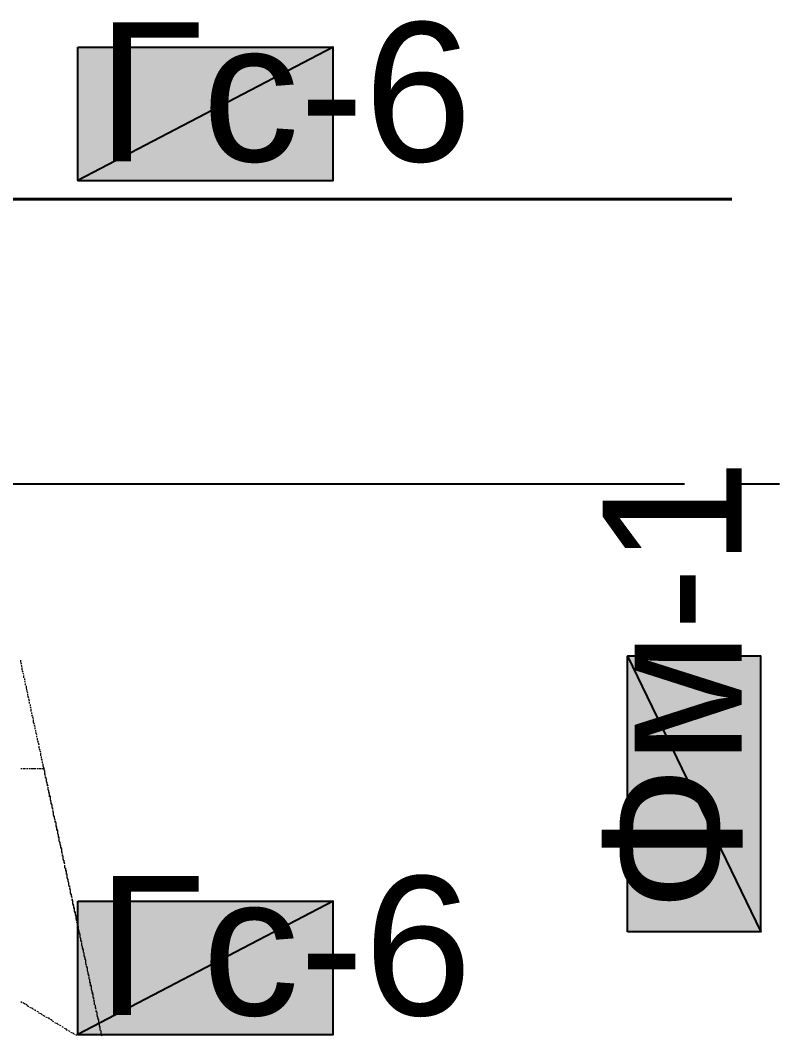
# Model space of a CAD drawing. Extents: x 8 to 21351, y 0 to 420.
# Drawn here: x 15732.59 to 15752.46, y 354.45 to 381.2 of the extents above; entities that cross this region are included whole.
import ezdxf

# ---------------------------------------------------------------- set-up
doc = ezdxf.new("R2010")
doc.units = 0
doc.styles.add('TEYPDFCAD_TEXT', font='arial.ttf')

msp = doc.modelspace()

# ---------------------------------------------------------------- hatches: boundary and pattern name
at = {"true_color": 0xffffff}
h = msp.add_hatch(color=0, dxfattribs=at)
h.paths.add_polyline_path([(15734.101, 380.492), (15740.832, 380.492), (15734.101, 376.978)])
h.paths.add_polyline_path([(15740.832, 380.492), (15734.101, 376.978), (15740.832, 376.978)])
h = msp.add_hatch(color=0, dxfattribs=at)
h.paths.add_polyline_path([(15748.579, 357.187), (15748.579, 364.448), (15752.093, 357.187)])
h.paths.add_polyline_path([(15748.579, 364.448), (15752.093, 357.187), (15752.093, 364.448)])
h = msp.add_hatch(color=0, dxfattribs=at)
h.paths.add_polyline_path([(15734.101, 357.992), (15740.832, 357.992), (15734.101, 354.478)])
h.paths.add_polyline_path([(15740.832, 357.992), (15734.101, 354.478), (15740.832, 354.478)])

# ---------------------------------------------------------------- linework, layer by layer
at = {"color": 0, "lineweight": 0, "true_color": 0xffffff}
for p, q in [((15734.101, 376.978), (15740.832, 376.978)), ((15752.093, 357.187), (15752.093, 364.448)), ((15734.101, 354.478), (15740.832, 354.478))]:
    msp.add_line(p, q, dxfattribs=at)
at = {"color": 7, "lineweight": 40}
msp.add_line((15751.331, 376.491), (15723.836, 376.491), dxfattribs=at)
at = {"color": 7, "lineweight": 25}
for p, q in [((15750.082, 368.977), (15730.08, 368.977)), ((15752.58, 368.977), (15751.585, 368.977))]:
    msp.add_line(p, q, dxfattribs=at)
at = {"color": 7, "lineweight": 5}
for p, q in [((15732.599, 364.299), (15732.599, 364.342)), ((15732.62, 364.236), (15732.599, 364.278)), ((15732.641, 364.151), (15732.62, 364.215)), ((15732.641, 364.088), (15732.641, 364.13)), ((15732.662, 364.024), (15732.641, 364.067)), ((15732.683, 363.961), (15732.662, 364.003)), ((15732.683, 363.876), (15732.683, 363.94)), ((15732.704, 363.813), (15732.704, 363.855)), ((15732.726, 363.749), (15732.704, 363.791)), ((15732.726, 363.686), (15732.726, 363.728)), ((15732.747, 363.601), (15732.747, 363.664)), ((15732.768, 363.538), (15732.747, 363.601)), ((15732.789, 363.474), (15732.768, 363.516)), ((15732.789, 363.41), (15732.789, 363.453)), ((15732.81, 363.347), (15732.789, 363.389)), ((15732.831, 363.262), (15732.81, 363.326)), ((15732.831, 363.199), (15732.831, 363.241)), ((15732.853, 363.135), (15732.853, 363.178)), ((15732.874, 363.072), (15732.853, 363.114)), ((15732.874, 362.987), (15732.874, 363.051)), ((15732.895, 362.924), (15732.895, 362.966)), ((15732.916, 362.86), (15732.895, 362.902)), ((15732.937, 362.797), (15732.916, 362.839)), ((15732.937, 362.712), (15732.937, 362.776)), ((15732.958, 362.649), (15732.937, 362.712)), ((15732.98, 362.585), (15732.958, 362.627)), ((15732.98, 362.521), (15732.98, 362.564)), ((15733.001, 362.458), (15733.001, 362.5)), ((15733.022, 362.373), (15733.001, 362.437)), ((15733.022, 362.31), (15733.022, 362.352)), ((15733.043, 362.246), (15733.043, 362.289)), ((15733.064, 362.183), (15733.043, 362.225)), ((15733.085, 362.098), (15733.064, 362.162)), ((15733.085, 362.035), (15733.085, 362.077)), ((15733.107, 361.971), (15733.085, 362.014)), ((15733.128, 361.908), (15733.107, 361.95)), ((15733.128, 361.823), (15733.128, 361.887)), ((15733.149, 361.76), (15733.149, 361.802)), ((15732.599, 361.484), (15732.641, 361.484)), ((15732.662, 361.484), (15732.726, 361.484)), ((15732.747, 361.484), (15732.789, 361.484)), ((15732.81, 361.484), (15732.853, 361.484)), ((15732.874, 361.484), (15732.937, 361.484)), ((15732.937, 361.484), (15733.001, 361.484)), ((15733.022, 361.484), (15733.064, 361.484)), ((15733.085, 361.484), (15733.128, 361.484)), ((15733.17, 361.696), (15733.149, 361.738)), ((15733.149, 361.484), (15733.212, 361.484)), ((15733.17, 361.632), (15733.17, 361.675)), ((15733.191, 361.548), (15733.191, 361.611)), ((15733.212, 361.484), (15733.191, 361.548)), ((15733.212, 361.442), (15733.212, 361.484)), ((15733.234, 361.421), (15733.212, 361.463)), ((15733.234, 361.378), (15733.234, 361.421)), ((15733.234, 361.357), (15733.234, 361.4)), ((15733.255, 361.294), (15733.234, 361.357)), ((15733.255, 361.294), (15733.234, 361.336)), ((15733.276, 361.209), (15733.255, 361.273)), ((15733.255, 361.23), (15733.255, 361.273)), ((15733.276, 361.167), (15733.276, 361.209)), ((15733.276, 361.146), (15733.276, 361.188)), ((15733.297, 361.103), (15733.276, 361.146)), ((15733.297, 361.082), (15733.297, 361.125)), ((15733.318, 361.019), (15733.297, 361.082)), ((15733.318, 361.019), (15733.297, 361.061)), ((15733.318, 360.934), (15733.318, 360.997)), ((15733.318, 360.955), (15733.318, 360.997)), ((15733.339, 360.892), (15733.318, 360.934)), ((15733.339, 360.87), (15733.339, 360.913)), ((15733.361, 360.828), (15733.339, 360.87)), ((15733.361, 360.807), (15733.339, 360.849)), ((15733.361, 360.743), (15733.361, 360.807)), ((15733.382, 360.743), (15733.361, 360.786)), ((15733.382, 360.68), (15733.382, 360.743)), ((15733.382, 360.659), (15733.382, 360.722)), ((15733.403, 360.595), (15733.382, 360.659)), ((15733.403, 360.616), (15733.382, 360.659)), ((15733.403, 360.553), (15733.403, 360.595)), ((15733.424, 360.532), (15733.403, 360.574)), ((15733.424, 360.49), (15733.424, 360.532)), ((15733.424, 360.468), (15733.424, 360.511)), ((15733.445, 360.405), (15733.424, 360.468)), ((15733.445, 360.405), (15733.445, 360.447)), ((15733.466, 360.32), (15733.445, 360.384)), ((15733.466, 360.341), (15733.445, 360.384)), ((15733.466, 360.278), (15733.466, 360.32)), ((15733.466, 360.257), (15733.466, 360.299)), ((15733.488, 360.214), (15733.466, 360.257)), ((15733.488, 360.193), (15733.488, 360.235)), ((15733.509, 360.13), (15733.488, 360.193)), ((15733.509, 360.13), (15733.488, 360.172)), ((15733.53, 360.045), (15733.509, 360.108)), ((15733.509, 360.066), (15733.509, 360.108)), ((15733.53, 360.003), (15733.53, 360.045)), ((15733.53, 359.981), (15733.53, 360.024)), ((15733.551, 359.939), (15733.53, 359.981)), ((15733.551, 359.918), (15733.53, 359.96)), ((15733.551, 359.854), (15733.551, 359.918)), ((15733.572, 359.854), (15733.551, 359.897)), ((15733.572, 359.791), (15733.572, 359.854)), ((15733.572, 359.77), (15733.572, 359.833)), ((15733.593, 359.728), (15733.572, 359.77)), ((15733.593, 359.706), (15733.593, 359.749)), ((15733.615, 359.664), (15733.593, 359.706)), ((15733.615, 359.643), (15733.593, 359.685)), ((15733.615, 359.579), (15733.615, 359.643)), ((15733.615, 359.579), (15733.615, 359.622)), ((15733.636, 359.516), (15733.615, 359.579)), ((15733.636, 359.495), (15733.636, 359.558)), ((15733.657, 359.431), (15733.636, 359.495)), ((15733.657, 359.452), (15733.636, 359.495)), ((15733.657, 359.389), (15733.657, 359.431)), ((15733.678, 359.368), (15733.657, 359.41)), ((15733.678, 359.325), (15733.678, 359.368)), ((15733.678, 359.304), (15733.678, 359.346)), ((15733.699, 359.241), (15733.678, 359.304)), ((15733.699, 359.241), (15733.678, 359.283)), ((15733.72, 359.156), (15733.699, 359.219)), ((15733.699, 359.177), (15733.699, 359.219)), ((15733.72, 359.114), (15733.72, 359.156)), ((15733.72, 359.092), (15733.72, 359.135)), ((15733.742, 359.05), (15733.72, 359.092)), ((15733.742, 359.029), (15733.742, 359.071)), ((15733.763, 358.966), (15733.742, 359.029)), ((15733.763, 358.966), (15733.742, 359.008)), ((15733.763, 358.881), (15733.763, 358.944)), ((15733.763, 358.902), (15733.763, 358.944)), ((15733.784, 358.839), (15733.763, 358.881)), ((15733.784, 358.817), (15733.784, 358.86)), ((15733.805, 358.775), (15733.784, 358.817)), ((15733.805, 358.754), (15733.784, 358.796)), ((15733.805, 358.69), (15733.805, 358.754)), ((15733.826, 358.69), (15733.805, 358.733)), ((15733.826, 358.627), (15733.826, 358.69)), ((15733.826, 358.606), (15733.826, 358.669)), ((15733.847, 358.542), (15733.826, 358.606)), ((15733.847, 358.563), (15733.826, 358.606)), ((15733.847, 358.5), (15733.847, 358.542)), ((15733.869, 358.479), (15733.847, 358.521)), ((15733.869, 358.436), (15733.869, 358.479)), ((15733.869, 358.415), (15733.869, 358.457)), ((15733.89, 358.352), (15733.869, 358.415)), ((15733.89, 358.352), (15733.89, 358.394)), ((15733.911, 358.267), (15733.89, 358.33)), ((15733.911, 358.288), (15733.89, 358.33)), ((15733.911, 358.225), (15733.911, 358.267)), ((15733.911, 358.204), (15733.911, 358.246)), ((15733.932, 358.161), (15733.911, 358.204)), ((15733.932, 358.14), (15733.932, 358.182)), ((15733.953, 358.077), (15733.932, 358.14)), ((15733.953, 358.077), (15733.932, 358.119)), ((15733.974, 357.992), (15733.953, 358.055)), ((15733.953, 358.013), (15733.953, 358.055)), ((15733.974, 357.949), (15733.974, 357.992)), ((15733.974, 357.928), (15733.974, 357.971)), ((15733.996, 357.886), (15733.974, 357.928)), ((15733.996, 357.865), (15733.974, 357.907)), ((15733.996, 357.801), (15733.996, 357.865)), ((15734.017, 357.801), (15733.996, 357.844)), ((15734.017, 357.738), (15734.017, 357.801)), ((15734.017, 357.717), (15734.017, 357.78)), ((15734.038, 357.674), (15734.017, 357.717)), ((15734.038, 357.653), (15734.038, 357.717)), ((15734.059, 357.611), (15734.038, 357.653)), ((15734.059, 357.59), (15734.038, 357.632)), ((15734.059, 357.547), (15734.059, 357.59)), ((15734.059, 357.526), (15734.059, 357.568)), ((15734.08, 357.463), (15734.059, 357.526)), ((15734.08, 357.463), (15734.08, 357.505)), ((15734.101, 357.378), (15734.08, 357.442)), ((15734.101, 357.399), (15734.08, 357.442)), ((15734.101, 357.336), (15734.101, 357.378)), ((15734.123, 357.315), (15734.101, 357.357)), ((15734.123, 357.272), (15734.123, 357.315)), ((15734.123, 357.251), (15734.123, 357.293)), ((15734.144, 357.187), (15734.123, 357.251)), ((15734.144, 357.187), (15734.123, 357.23)), ((15734.165, 357.103), (15734.144, 357.166)), ((15734.144, 357.124), (15734.144, 357.166)), ((15734.165, 357.06), (15734.165, 357.103)), ((15734.165, 357.039), (15734.165, 357.082)), ((15734.186, 356.997), (15734.165, 357.039)), ((15734.186, 356.976), (15734.186, 357.018)), ((15734.207, 356.912), (15734.186, 356.976)), ((15734.207, 356.912), (15734.186, 356.955)), ((15734.207, 356.828), (15734.207, 356.891)), ((15734.207, 356.849), (15734.207, 356.891)), ((15734.228, 356.785), (15734.207, 356.828)), ((15734.228, 356.764), (15734.228, 356.807)), ((15734.25, 356.722), (15734.228, 356.764)), ((15734.25, 356.701), (15734.228, 356.743)), ((15734.25, 356.637), (15734.25, 356.701)), ((15734.25, 356.637), (15734.25, 356.68)), ((15734.271, 356.574), (15734.271, 356.637)), ((15734.271, 356.553), (15734.271, 356.616)), ((15734.292, 356.489), (15734.271, 356.553)), ((15734.292, 356.51), (15734.271, 356.553)), ((15734.292, 356.447), (15734.292, 356.489)), ((15734.313, 356.425), (15734.292, 356.468)), ((15734.313, 356.383), (15734.313, 356.425)), ((15734.313, 356.362), (15734.313, 356.404)), ((15734.334, 356.298), (15734.313, 356.362)), ((15734.334, 356.298), (15734.313, 356.341)), ((15734.355, 356.214), (15734.334, 356.277)), ((15734.355, 356.235), (15734.334, 356.277)), ((15734.355, 356.171), (15734.355, 356.214)), ((15734.355, 356.15), (15734.355, 356.193)), ((15734.377, 356.108), (15734.355, 356.15)), ((15734.377, 356.087), (15734.377, 356.129)), ((15734.398, 356.023), (15734.377, 356.087)), ((15734.398, 356.023), (15734.377, 356.066)), ((15734.398, 355.939), (15734.398, 356.002)), ((15734.398, 355.96), (15734.398, 356.002)), ((15734.419, 355.896), (15734.419, 355.939)), ((15734.419, 355.875), (15734.419, 355.918)), ((15734.44, 355.833), (15734.419, 355.875)), ((15734.44, 355.812), (15734.419, 355.854)), ((15734.44, 355.748), (15734.44, 355.812)), ((15734.461, 355.748), (15734.44, 355.791)), ((15734.461, 355.685), (15734.461, 355.748)), ((15734.461, 355.663), (15734.461, 355.727)), ((15734.482, 355.6), (15734.461, 355.663)), ((15734.482, 355.621), (15734.461, 355.663)), ((15734.504, 355.558), (15734.482, 355.6)), ((15732.599, 355.346), (15732.641, 355.325)), ((15732.662, 355.325), (15732.704, 355.282)), ((15734.504, 355.536), (15734.482, 355.579)), ((15734.504, 355.494), (15734.504, 355.536)), ((15734.504, 355.473), (15734.504, 355.515)), ((15734.525, 355.409), (15734.504, 355.473)), ((15734.525, 355.409), (15734.525, 355.452)), ((15734.546, 355.325), (15734.525, 355.388)), ((15734.546, 355.346), (15734.525, 355.388)), ((15734.546, 355.282), (15734.546, 355.325)), ((15732.726, 355.282), (15732.768, 355.261)), ((15732.768, 355.24), (15732.81, 355.219)), ((15732.831, 355.198), (15732.874, 355.177)), ((15732.895, 355.177), (15732.937, 355.134)), ((15732.958, 355.134), (15733.001, 355.113)), ((15733.022, 355.092), (15733.064, 355.071)), ((15734.546, 355.261), (15734.546, 355.304)), ((15734.567, 355.219), (15734.567, 355.261)), ((15734.567, 355.198), (15734.567, 355.24)), ((15734.588, 355.134), (15734.567, 355.198)), ((15734.588, 355.134), (15734.567, 355.177)), ((15734.609, 355.05), (15734.588, 355.113)), ((15734.588, 355.071), (15734.588, 355.113)), ((15733.064, 355.05), (15733.128, 355.029)), ((15733.128, 355.029), (15733.17, 354.986)), ((15733.191, 354.986), (15733.234, 354.965)), ((15733.255, 354.944), (15733.297, 354.923)), ((15733.318, 354.923), (15733.361, 354.88)), ((15733.382, 354.88), (15733.424, 354.859)), ((15733.424, 354.838), (15733.466, 354.817)), ((15733.488, 354.796), (15733.53, 354.774)), ((15734.609, 355.007), (15734.609, 355.05)), ((15734.609, 354.986), (15734.609, 355.029)), ((15734.631, 354.944), (15734.609, 354.986)), ((15734.631, 354.923), (15734.609, 354.965)), ((15734.652, 354.859), (15734.631, 354.923)), ((15734.652, 354.859), (15734.631, 354.901)), ((15734.652, 354.796), (15734.652, 354.859)), ((15734.652, 354.774), (15734.652, 354.838)), ((15733.551, 354.774), (15733.593, 354.732)), ((15733.615, 354.732), (15733.657, 354.711)), ((15733.678, 354.69), (15733.72, 354.669)), ((15733.742, 354.647), (15733.784, 354.626)), ((15733.784, 354.626), (15733.826, 354.584)), ((15733.847, 354.584), (15733.89, 354.563)), ((15733.911, 354.542), (15733.953, 354.521)), ((15734.673, 354.732), (15734.652, 354.774)), ((15734.673, 354.711), (15734.673, 354.774)), ((15734.694, 354.669), (15734.673, 354.711)), ((15734.694, 354.647), (15734.673, 354.69)), ((15734.694, 354.584), (15734.694, 354.647)), ((15734.694, 354.584), (15734.694, 354.626)), ((15734.715, 354.521), (15734.715, 354.584)), ((15734.715, 354.499), (15734.715, 354.563)), ((15733.974, 354.521), (15734.017, 354.478)), ((15734.038, 354.478), (15734.08, 354.457)), ((15734.736, 354.436), (15734.715, 354.499)), ((15734.736, 354.457), (15734.715, 354.499))]:
    msp.add_line(p, q, dxfattribs=at)
at = {"color": 0, "true_color": 0xffffff}
for points in [[(15734.101, 380.492), (15740.832, 380.492), (15734.101, 376.978)], [(15740.832, 380.492), (15734.101, 376.978), (15740.832, 376.978)], [(15748.579, 357.187), (15748.579, 364.448), (15752.093, 357.187)], [(15748.579, 364.448), (15752.093, 357.187), (15752.093, 364.448)], [(15734.101, 357.992), (15740.832, 357.992), (15734.101, 354.478)], [(15740.832, 357.992), (15734.101, 354.478), (15740.832, 354.478)]]:
    msp.add_lwpolyline(points, close=True, dxfattribs=at)

# ---------------------------------------------------------------- texts
at = {"color": 7, "style": 'TEYPDFCAD_TEXT'}
for p in [(15734.609, 377.486), (15734.609, 354.986)]:
    msp.add_text('Гс-6', height=3.6618, dxfattribs=at).set_placement(p)
msp.add_text('Фм-1', height=3.6618, rotation=90, dxfattribs=at).set_placement((15751.585, 357.695))

doc.saveas('drawing.dxf')
